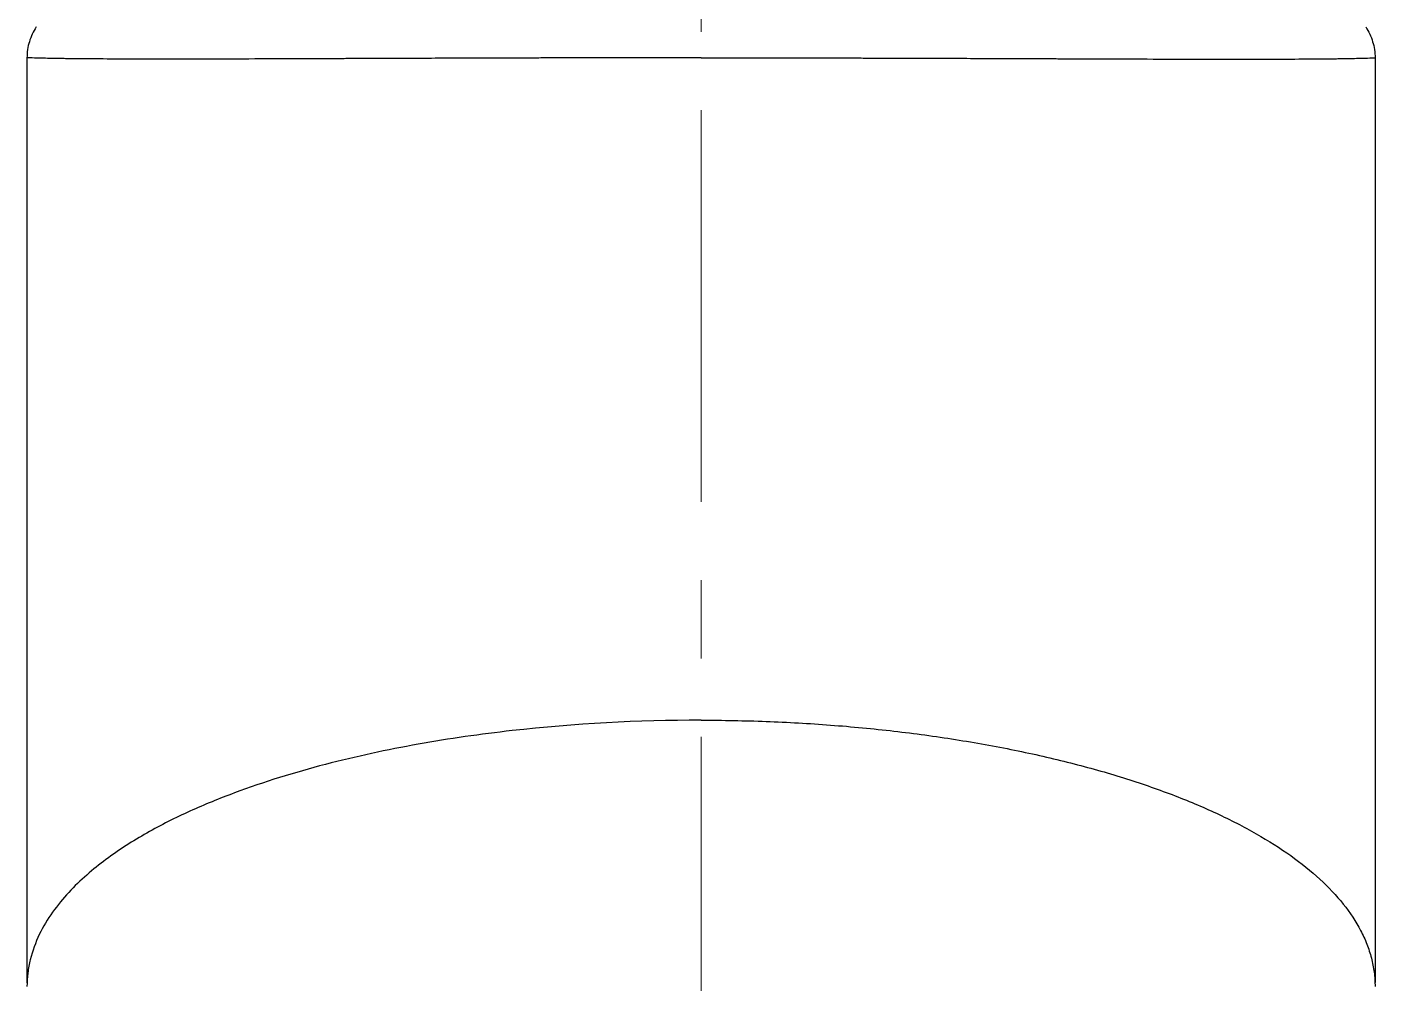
# Model space of a CAD drawing. Extents: x 0 to 1128, y 0 to 827.
# Drawn here: x 265.94 to 308.94, y 155.24 to 185.75 of the extents above; entities that cross this region are included whole.
import ezdxf

# ---------------------------------------------------------------- set-up
doc = ezdxf.new("R2010")
doc.units = 0
doc.header["$LTSCALE"] = 10
doc.header["$MEASUREMENT"] = 0
doc.linetypes.add('CENTER', pattern=[2, 1.25, -0.25, 0.25, -0.25])
doc.layers.add('1', color=7, linetype='CONTINUOUS')
doc.layers.add('DEF_LAYER_ASSEM_MEMBER', color=7, linetype='CONTINUOUS')

msp = doc.modelspace()

# ---------------------------------------------------------------- linework, layer by layer
at = {"layer": '1', "color": 7, "linetype": 'Continuous', "lineweight": -3}
for points, knots in [([(266.238, 185.749), (266.19, 185.676), (266.147, 185.6), (266.073, 185.443), (266.042, 185.362), (265.992, 185.195), (265.973, 185.11), (265.947, 184.938), (265.941, 184.851), (265.941, 184.765)], [0, 0, 0, 0, 0.25, 0.25, 0.5, 0.5, 0.75, 0.75, 1, 1, 1, 1]), ([(308.644, 185.749), (308.692, 185.676), (308.735, 185.6), (308.809, 185.443), (308.84, 185.362), (308.89, 185.195), (308.909, 185.11), (308.934, 184.938), (308.941, 184.851), (308.941, 184.765)], [0, 0, 0, 0, 0.25, 0.25, 0.5, 0.5, 0.75, 0.75, 1, 1, 1, 1]), ([(287.441, 184.765), (286.732, 184.765), (286.027, 184.764), (284.625, 184.763), (283.928, 184.762), (283.062, 184.76), (282.889, 184.759), (282.543, 184.759), (282.371, 184.758), (281.857, 184.757), (281.518, 184.756), (280.511, 184.753), (279.853, 184.751), (278.563, 184.746), (277.931, 184.744), (277.002, 184.74), (276.696, 184.739), (276.318, 184.737), (276.242, 184.737), (276.092, 184.737), (276.017, 184.736), (275.792, 184.735), (275.644, 184.735), (274.912, 184.732), (274.349, 184.73), (273.268, 184.726), (272.751, 184.725), (271.761, 184.722), (271.289, 184.722), (270.784, 184.721), (270.728, 184.721), (270.618, 184.721), (270.563, 184.721), (270.399, 184.721), (270.292, 184.721), (269.977, 184.721), (269.774, 184.721), (269.189, 184.722), (268.829, 184.724), (268.168, 184.727), (267.867, 184.729), (267.461, 184.733), (267.334, 184.734), (267.184, 184.736), (267.154, 184.737), (267.096, 184.737), (267.011, 184.739), (266.93, 184.74), (266.672, 184.744), (266.5, 184.748), (266.222, 184.755), (266.117, 184.758), (266.029, 184.761), (266.014, 184.762), (265.987, 184.763), (265.965, 184.764), (265.949, 184.764), (265.943, 184.765), (265.941, 184.765), (265.941, 184.765), (265.941, 184.765), (265.941, 184.765), (265.941, 184.765)], [0, 0, 0, 0, 0.0625, 0.0625, 0.125, 0.125, 0.140625, 0.140625, 0.15625, 0.15625, 0.1875, 0.1875, 0.25, 0.25, 0.3125, 0.3125, 0.34375, 0.34375, 0.351563, 0.351563, 0.359375, 0.359375, 0.375, 0.375, 0.4375, 0.4375, 0.5, 0.5, 0.5625, 0.5625, 0.570313, 0.570313, 0.578125, 0.578125, 0.59375, 0.59375, 0.625, 0.625, 0.6875, 0.6875, 0.75, 0.75, 0.78125, 0.78125, 0.789063, 0.789063, 0.796875, 0.8125, 0.8125, 0.875, 0.875, 0.9375, 0.9375, 0.953125, 0.953125, 0.96875, 0.984375, 0.992188, 0.996094, 0.998047, 0.999023, 1, 1, 1, 1]), ([(265.941, 184.765), (265.941, 183.266), (265.941, 181.019), (265.941, 178.398), (265.941, 177.274), (265.941, 176.525), (265.941, 176.15), (265.941, 175.401), (265.941, 174.84), (265.941, 174.278), (265.941, 173.997), (265.941, 173.903), (265.941, 173.716), (265.941, 173.435), (265.941, 173.154), (265.941, 172.873), (265.941, 172.78), (265.941, 172.593), (265.941, 172.499), (265.941, 172.031), (265.941, 171.657), (265.941, 169.795), (265.941, 168.324), (265.941, 165.512), (265.941, 164.17), (265.941, 161.701), (265.941, 160.573), (265.941, 158.599), (265.941, 157.754), (265.941, 156.737), (265.941, 156.441), (265.941, 155.934), (265.941, 155.725), (265.941, 155.481), (265.941, 155.411), (265.941, 155.313), (265.941, 155.278), (265.941, 155.249)], [0, 0, 0, 0, 0.1188, 0.1782, 0.2079, 0.2079, 0.2376, 0.2376, 0.2673, 0.28215, 0.28215, 0.289575, 0.289575, 0.297, 0.31185, 0.31185, 0.319275, 0.319275, 0.3267, 0.3267, 0.3564, 0.3564, 0.4752, 0.4752, 0.594001, 0.594001, 0.712801, 0.712801, 0.831601, 0.831601, 0.891001, 0.891001, 0.950401, 0.950401, 0.980101, 0.980101, 1, 1, 1, 1]), ([(287.441, 184.765), (288.15, 184.765), (288.854, 184.764), (290.256, 184.763), (290.953, 184.762), (291.82, 184.76), (291.993, 184.759), (292.339, 184.759), (292.511, 184.758), (293.024, 184.757), (293.363, 184.756), (294.37, 184.753), (295.028, 184.751), (296.319, 184.746), (296.951, 184.744), (297.879, 184.74), (298.185, 184.739), (298.564, 184.737), (298.639, 184.737), (298.79, 184.737), (298.865, 184.736), (299.089, 184.735), (299.237, 184.735), (299.97, 184.732), (300.533, 184.73), (301.613, 184.726), (302.131, 184.725), (303.121, 184.722), (303.593, 184.722), (304.098, 184.721), (304.153, 184.721), (304.264, 184.721), (304.319, 184.721), (304.482, 184.721), (304.589, 184.721), (304.905, 184.721), (305.107, 184.721), (305.692, 184.722), (306.052, 184.724), (306.713, 184.727), (307.014, 184.729), (307.42, 184.733), (307.548, 184.734), (307.698, 184.736), (307.727, 184.737), (307.785, 184.737), (307.871, 184.739), (307.951, 184.74), (308.209, 184.744), (308.382, 184.748), (308.659, 184.755), (308.764, 184.758), (308.852, 184.761), (308.868, 184.762), (308.894, 184.763), (308.916, 184.764), (308.933, 184.764), (308.939, 184.765), (308.94, 184.765), (308.941, 184.765), (308.941, 184.765), (308.941, 184.765), (308.941, 184.765)], [0, 0, 0, 0, 0.0625, 0.0625, 0.125, 0.125, 0.140625, 0.140625, 0.15625, 0.15625, 0.1875, 0.1875, 0.25, 0.25, 0.3125, 0.3125, 0.34375, 0.34375, 0.351563, 0.351563, 0.359375, 0.359375, 0.375, 0.375, 0.4375, 0.4375, 0.5, 0.5, 0.5625, 0.5625, 0.570313, 0.570313, 0.578125, 0.578125, 0.59375, 0.59375, 0.625, 0.625, 0.6875, 0.6875, 0.75, 0.75, 0.78125, 0.78125, 0.789063, 0.789063, 0.796875, 0.8125, 0.8125, 0.875, 0.875, 0.9375, 0.9375, 0.953125, 0.953125, 0.96875, 0.984375, 0.992188, 0.996094, 0.998047, 0.999023, 1, 1, 1, 1]), ([(308.941, 184.765), (308.941, 183.266), (308.941, 181.019), (308.941, 178.398), (308.941, 177.274), (308.941, 176.525), (308.941, 176.15), (308.941, 175.401), (308.941, 174.84), (308.941, 174.278), (308.941, 173.997), (308.941, 173.903), (308.941, 173.716), (308.941, 173.435), (308.941, 173.154), (308.941, 172.873), (308.941, 172.78), (308.941, 172.593), (308.941, 172.499), (308.941, 172.031), (308.941, 171.657), (308.941, 169.795), (308.941, 168.324), (308.941, 165.512), (308.941, 164.17), (308.941, 161.701), (308.941, 160.573), (308.941, 158.599), (308.941, 157.754), (308.941, 156.737), (308.941, 156.441), (308.941, 155.934), (308.941, 155.725), (308.941, 155.481), (308.941, 155.411), (308.941, 155.319), (308.941, 155.29), (308.941, 155.264)], [0, 0, 0, 0, 0.11919, 0.178784, 0.208582, 0.208582, 0.238379, 0.238379, 0.268176, 0.283075, 0.283075, 0.290524, 0.290524, 0.297974, 0.312872, 0.312872, 0.320322, 0.320322, 0.327771, 0.327771, 0.357569, 0.357569, 0.476758, 0.476758, 0.595948, 0.595948, 0.715137, 0.715137, 0.834327, 0.834327, 0.893921, 0.893921, 0.953516, 0.953516, 0.983313, 0.983313, 1, 1, 1, 1]), ([(287.441, 163.629), (285.428, 163.629), (283.415, 163.521), (280.412, 163.183), (279.413, 163.041), (277.426, 162.685), (276.438, 162.472), (274.481, 161.961), (273.51, 161.663), (272.08, 161.13), (271.607, 160.937), (270.675, 160.514), (270.216, 160.283), (269.32, 159.775), (268.881, 159.496), (268.251, 159.029), (268.045, 158.864), (267.648, 158.515), (267.455, 158.33), (267.09, 157.937), (266.916, 157.727), (266.599, 157.28), (266.455, 157.041), (266.213, 156.534), (266.115, 156.266), (266.013, 155.849), (265.986, 155.707), (265.95, 155.421), (265.941, 155.276), (265.941, 155.129)], [0, 0, 0, 0, 0.25, 0.25, 0.375, 0.375, 0.5, 0.5, 0.625, 0.625, 0.6875, 0.6875, 0.75, 0.75, 0.8125, 0.8125, 0.84375, 0.84375, 0.875, 0.875, 0.90625, 0.90625, 0.9375, 0.9375, 0.96875, 0.96875, 0.984375, 0.984375, 1, 1, 1, 1]), ([(287.441, 163.629), (288.134, 163.629), (288.828, 163.616), (290.208, 163.565), (290.895, 163.526), (292.256, 163.423), (292.93, 163.358), (294.258, 163.205), (294.913, 163.116), (296.197, 162.913), (296.826, 162.8), (298.053, 162.55), (298.651, 162.413), (299.811, 162.118), (300.372, 161.96), (301.453, 161.622), (301.972, 161.443), (302.964, 161.065), (303.437, 160.866), (304.332, 160.45), (304.754, 160.234), (305.544, 159.783), (305.912, 159.549), (306.59, 159.066), (306.901, 158.816), (307.461, 158.301), (307.71, 158.036), (308.145, 157.49), (308.33, 157.209), (308.556, 156.778), (308.622, 156.632), (308.737, 156.337), (308.785, 156.189), (308.863, 155.889), (308.892, 155.738), (308.931, 155.434), (308.941, 155.282), (308.941, 155.129)], [0, 0, 0, 0, 0.0625, 0.0625, 0.125, 0.125, 0.1875, 0.1875, 0.25, 0.25, 0.3125, 0.3125, 0.375, 0.375, 0.4375, 0.4375, 0.5, 0.5, 0.5625, 0.5625, 0.625, 0.625, 0.6875, 0.6875, 0.75, 0.75, 0.8125, 0.8125, 0.875, 0.875, 0.90625, 0.90625, 0.9375, 0.9375, 0.96875, 0.96875, 1, 1, 1, 1])]:
    msp.add_open_spline(points, degree=3, knots=knots, dxfattribs=at)
at = {"layer": 'DEF_LAYER_ASSEM_MEMBER', "color": 1, "linetype": 'CENTER', "lineweight": 5}
msp.add_line((287.441, 303.097), (287.441, 118.139), dxfattribs=at)

doc.saveas('drawing.dxf')
